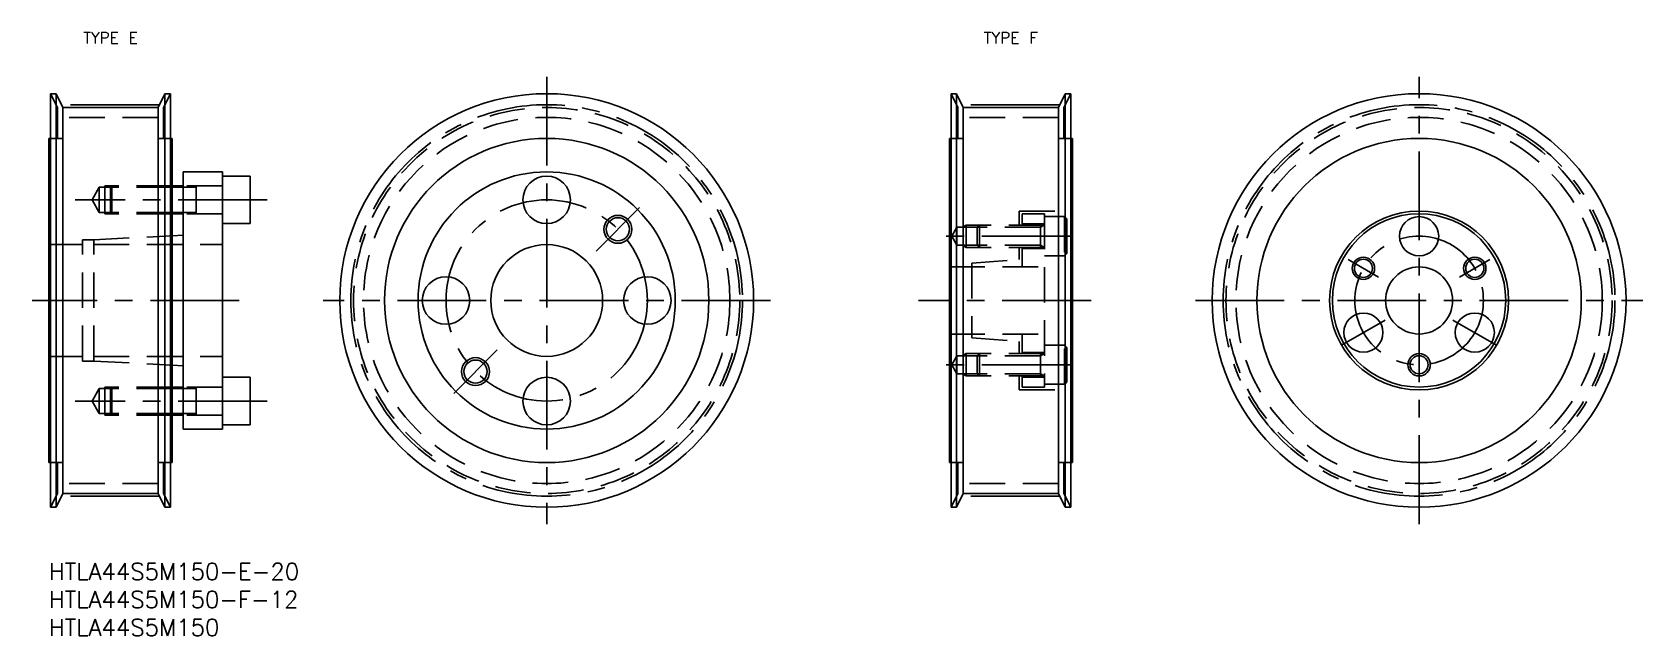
# Model space of a CAD drawing. Extents: x -3 to 285, y -13 to 95.
import ezdxf
from ezdxf.enums import TextEntityAlignment as Align

# ---------------------------------------------------------------- set-up
doc = ezdxf.new("R2010")
doc.units = 0
doc.header["$LTSCALE"] = 0.5
doc.linetypes.add('CENTER', pattern=[50.8, 31.75, -6.35, 6.35, -6.35])
doc.linetypes.add('DASHED', pattern=[19.05, 12.7, -6.35])
for name, color, linetype in [('MSM_CENTER', 1, 'CENTER'), ('MSM_CONTINUOUS', 7, 'CONTINUOUS'), ('MSM_DASHED', 4, 'DASHED'), ('MSM_NARROW', 5, 'CONTINUOUS'), ('MSM_PART_NUMBER', 7, 'CONTINUOUS')]:
    doc.layers.add(name, color=color, linetype=linetype)
doc.styles.add('MISUMI', font='txt.shx')
doc.styles.get("Standard").update_dxf_attribs({"font": 'txt.shx', "height": 3, "bigfont": 'bigfont.shx'})

# ---------------------------------------------------------------- blocks, each defined once
blk = doc.blocks.new('*U2')
at = {"layer": 'MSM_PART_NUMBER'}
blk.add_text('HTLA44S5M150-E-20', height=3, dxfattribs=at).set_placement((0, -3))
blk = doc.blocks.new('*U4')
at = {"layer": 'MSM_PART_NUMBER'}
blk.add_text('HTLA44S5M150-F-12', height=3, dxfattribs=at).set_placement((0, -8))
blk = doc.blocks.new('*U5')
at = {"layer": 'MSM_PART_NUMBER'}
blk.add_text('HTLA44S5M150', height=3, dxfattribs=at).set_placement((0, -13))

msp = doc.modelspace()

# ---------------------------------------------------------------- linework, layer by layer
at = {"layer": 'MSM_CENTER'}
for p, q in [((89, 87), (89, 7)), ((245, 7), (245, 87)), ((19.73, 82.01), (2.27, 82.01)), ((180.73, 82.01), (163.27, 82.01)), ((39, 65), (4.7, 65)), ((97.84, 55.84), (105.62, 63.62)), ((182.68, 58.5), (159.55, 58.5)), ((237.75, 51.19), (232.33, 54.31)), ((252.25, 51.19), (257.67, 54.31)), ((34, 47), (-3, 47)), ((129, 47), (49, 47)), ((186.34, 47), (155.51, 47)), ((205, 47), (285, 47)), ((231.14, 39), (238.94, 43.5)), ((258.86, 39), (251.06, 43.5)), ((72.38, 30.38), (80.16, 38.16)), ((182.68, 35.5), (159.55, 35.5)), ((39, 29), (4.7, 29)), ((19.73, 11.98), (2.27, 11.98)), ((180.73, 11.98), (163.27, 11.98))]:
    msp.add_line(p, q, dxfattribs=at)
for centre, radius in [((89, 47), 35.02), ((245, 47), 35.02), ((89, 47), 18), ((245, 47), 11.5)]:
    msp.add_circle(centre, radius, dxfattribs=at)
at = {"layer": 'MSM_CONTINUOUS'}
for p, q in [((0.3, 10), (0.3, 84)), ((1.3, 84), (0.3, 84)), ((1.3, 84), (1.3, 10)), ((2.5, 81.54), (1.3, 84)), ((19.5, 81.54), (20.7, 84)), ((20.7, 84), (20.7, 10)), ((20.7, 84), (21.7, 84)), ((21.7, 10), (21.7, 84)), ((161.3, 10), (161.3, 84)), ((162.3, 84), (161.3, 84)), ((162.3, 84), (162.3, 10)), ((163.5, 81.54), (162.3, 84)), ((180.5, 81.54), (181.7, 84)), ((181.7, 84), (181.7, 10)), ((181.7, 84), (182.7, 84)), ((182.7, 10), (182.7, 84)), ((2.5, 12.47), (2.5, 81.54)), ((19.5, 81.54), (2.5, 81.54)), ((19.5, 12.47), (19.5, 81.54)), ((163.5, 12.47), (163.5, 81.54)), ((180.5, 81.54), (163.5, 81.54)), ((180.5, 12.47), (180.5, 81.54)), ((0, 76), (0, 18)), ((0.3, 76), (0, 76)), ((21.7, 76), (22, 76)), ((22, 76), (22, 18)), ((161, 76), (161, 18)), ((161.3, 76), (161, 76)), ((182.7, 76), (183, 76)), ((183, 76), (183, 18)), ((24, 70), (31, 70)), ((24, 24), (24, 70)), ((31, 24), (31, 70)), ((31, 69.25), (36, 69.25)), ((36, 60.75), (36, 69.25)), ((24, 67.25), (22, 67.25)), ((24, 62.75), (22, 62.75)), ((31, 60.75), (36, 60.75)), ((24, 58.7), (22, 58.59)), ((24, 35.3), (22, 35.41)), ((31, 33.25), (36, 33.25)), ((36, 24.75), (36, 33.25)), ((24, 31.25), (22, 31.25)), ((24, 26.75), (22, 26.75)), ((24, 24), (31, 24)), ((31, 24.75), (36, 24.75)), ((0.3, 18), (0, 18)), ((21.7, 18), (22, 18)), ((161.3, 18), (161, 18)), ((182.7, 18), (183, 18)), ((2.5, 12.47), (1.3, 10)), ((19.5, 12.47), (2.5, 12.47)), ((19.5, 12.47), (20.7, 10)), ((163.5, 12.47), (162.3, 10)), ((180.5, 12.47), (163.5, 12.47)), ((180.5, 12.47), (181.7, 10)), ((1.3, 10), (0.3, 10)), ((20.7, 10), (21.7, 10)), ((162.3, 10), (161.3, 10)), ((181.7, 10), (182.7, 10))]:
    msp.add_line(p, q, dxfattribs=at)
for centre, radius in [((89, 47), 37), ((245, 47), 37), ((89, 47), 29), ((245, 47), 29), ((89, 47), 23), ((89, 65), 4.25), ((101.73, 59.73), 2.07), ((245, 47), 16), ((245, 47), 15.5), ((245, 58.5), 3.5), ((89, 47), 10), ((235.04, 52.75), 1.62), ((245, 47), 6), ((254.96, 52.75), 1.62), ((71, 47), 4.25), ((107, 47), 4.25), ((235.04, 41.25), 3.5), ((254.96, 41.25), 3.5), ((76.27, 34.27), 2.07), ((245, 35.5), 1.62), ((89, 29), 4.25)]:
    msp.add_circle(centre, radius, dxfattribs=at)
at = {"layer": 'MSM_DASHED'}
for p, q in [((1.5, 81.54), (0.3, 84)), ((20.5, 81.54), (21.7, 84)), ((162.5, 81.54), (161.3, 84)), ((181.5, 81.54), (182.7, 84)), ((1.5, 81.54), (1.5, 76)), ((20.5, 81.54), (20.5, 76)), ((162.5, 81.54), (162.5, 76)), ((181.5, 81.54), (181.5, 76)), ((19.5, 79.76), (2.5, 79.76)), ((180.5, 79.76), (163.5, 79.76)), ((2.5, 76), (0.3, 76)), ((19.5, 76), (21.7, 76)), ((163.5, 76), (161.3, 76)), ((180.5, 76), (182.7, 76)), ((9, 67.25), (7.7, 65)), ((9, 67.25), (9, 62.75)), ((22, 67.25), (9, 67.25)), ((10, 62.5), (10, 67.5)), ((22, 67.5), (10, 67.5)), ((11.25, 67.5), (11, 67.25)), ((11, 62.75), (11, 67.25)), ((11.25, 62.5), (11.25, 67.5)), ((31, 67.5), (24, 67.5)), ((24, 67.25), (26.33, 67.25)), ((26.33, 62.5), (26.33, 67.5)), ((9, 62.75), (7.7, 65)), ((22, 62.75), (9, 62.75)), ((22, 62.5), (10, 62.5)), ((11.25, 62.5), (11, 62.75)), ((24, 62.75), (26.33, 62.75)), ((31, 62.5), (24, 62.5)), ((164, 60.5), (163.34, 60.12)), ((164, 56.5), (164, 60.5)), ((178, 60.5), (164, 60.5)), ((166, 60.12), (166.38, 60.5)), ((166.38, 60.5), (166.38, 56.5)), ((173.5, 63), (183, 63)), ((173.5, 60.5), (173.5, 63)), ((178, 62.5), (174, 62.5)), ((174, 62.5), (174, 60.5)), ((178, 60.7), (174, 60.7)), ((177.3, 60.5), (177.3, 56.5)), ((177.3, 60.12), (177.96, 60.5)), ((178, 62.5), (178, 31.5)), ((181.6, 62), (178, 62)), ((181.6, 62), (181.6, 55)), ((181.6, 62), (182, 61.6)), ((182, 61.6), (182, 55.4)), ((6, 36.15), (6, 57.85)), ((6, 57.85), (8, 57.85)), ((8, 57.85), (22, 58.59)), ((8, 36.15), (8, 57.85)), ((162.36, 60.12), (161.42, 58.5)), ((162.36, 56.88), (161.42, 58.5)), ((162.36, 60.12), (162.36, 56.88)), ((177.3, 60.12), (162.36, 60.12)), ((166, 60.12), (166, 56.88)), ((0, 57), (6, 57)), ((8, 57), (31, 57)), ((177.3, 56.88), (162.36, 56.88)), ((164, 56.5), (163.34, 56.88)), ((178, 56.5), (164, 56.5)), ((166.38, 56.5), (166, 56.88)), ((173.5, 54.34), (173.5, 56.5)), ((174, 56.5), (174, 53)), ((178, 56.3), (174, 56.3)), ((177.3, 56.88), (177.96, 56.5)), ((181.6, 55), (178, 55)), ((181.6, 55), (182, 55.4)), ((161, 53), (178, 53)), ((165, 53.69), (174, 54.38)), ((165, 53.69), (165, 40.31)), ((161, 41), (178, 41)), ((174, 41), (174, 37.5)), ((164, 37.5), (163.34, 37.12)), ((164, 33.5), (164, 37.5)), ((178, 37.5), (164, 37.5)), ((165, 40.31), (174, 39.62)), ((166.38, 37.5), (166, 37.12)), ((166.38, 33.5), (166.38, 37.5)), ((173.5, 39.66), (173.5, 37.5)), ((178, 37.7), (174, 37.7)), ((177.3, 33.5), (177.3, 37.5)), ((177.3, 37.12), (177.96, 37.5)), ((181.6, 39), (178, 39)), ((181.6, 32), (181.6, 39)), ((181.6, 39), (182, 38.6)), ((182, 32.4), (182, 38.6)), ((0, 37), (6, 37)), ((6, 36.15), (8, 36.15)), ((8, 37), (31, 37)), ((8, 36.15), (22, 35.41)), ((162.36, 37.12), (161.42, 35.5)), ((162.36, 33.88), (161.42, 35.5)), ((162.36, 33.88), (162.36, 37.12)), ((177.3, 37.12), (162.36, 37.12)), ((166, 33.88), (166, 37.12)), ((177.3, 33.88), (162.36, 33.88)), ((164, 33.5), (163.34, 33.88)), ((178, 33.5), (164, 33.5)), ((166, 33.88), (166.38, 33.5)), ((173.5, 33.5), (173.5, 31)), ((174, 33.5), (174, 31.5)), ((178, 33.3), (174, 33.3)), ((177.3, 33.88), (177.96, 33.5)), ((181.6, 32), (178, 32)), ((181.6, 32), (182, 32.4)), ((9, 31.25), (7.7, 29)), ((9, 26.75), (7.7, 29)), ((9, 26.75), (9, 31.25)), ((22, 31.25), (9, 31.25)), ((10, 26.5), (10, 31.5)), ((22, 31.5), (10, 31.5)), ((11.25, 31.5), (11, 31.25)), ((11, 26.75), (11, 31.25)), ((11.25, 26.5), (11.25, 31.5)), ((31, 31.5), (24, 31.5)), ((24, 31.25), (26.33, 31.25)), ((26.33, 26.5), (26.33, 31.5)), ((173.5, 31), (183, 31)), ((178, 31.5), (174, 31.5)), ((22, 26.75), (9, 26.75)), ((22, 26.5), (10, 26.5)), ((11.25, 26.5), (11, 26.75)), ((24, 26.75), (26.33, 26.75)), ((31, 26.5), (24, 26.5)), ((2.5, 18), (0.3, 18)), ((1.5, 12.47), (1.5, 18)), ((19.5, 18), (21.7, 18)), ((20.5, 12.47), (20.5, 18)), ((163.5, 18), (161.3, 18)), ((162.5, 12.47), (162.5, 18)), ((180.5, 18), (182.7, 18)), ((181.5, 12.47), (181.5, 18)), ((1.5, 12.47), (0.3, 10)), ((19.5, 14.24), (2.5, 14.24)), ((20.5, 12.47), (21.7, 10)), ((162.5, 12.47), (161.3, 10)), ((180.5, 14.24), (163.5, 14.24)), ((181.5, 12.47), (182.7, 10))]:
    msp.add_line(p, q, dxfattribs=at)
for centre, radius in [((89, 47), 34.53), ((245, 47), 34.53), ((89, 47), 32.76), ((245, 47), 32.76)]:
    msp.add_circle(centre, radius, dxfattribs=at)
at = {"layer": 'MSM_NARROW'}
for p, q in [((24, 67.5), (22, 67.5)), ((24, 62.5), (22, 62.5)), ((24, 31.5), (22, 31.5)), ((24, 26.5), (22, 26.5))]:
    msp.add_line(p, q, dxfattribs=at)
for centre, radius in [((101.73, 59.73), 2.5), ((235.04, 52.75), 2), ((254.96, 52.75), 2), ((245, 35.5), 2), ((76.27, 34.27), 2.5)]:
    msp.add_circle(centre, radius, dxfattribs=at)

# ---------------------------------------------------------------- block references
at = {"layer": 'MSM_CONTINUOUS'}
for name in ['*U2', '*U4', '*U5']:
    msp.add_blockref(name, (0, 0), dxfattribs=at)

# ---------------------------------------------------------------- texts
at = {"layer": 'MSM_PART_NUMBER', "style": 'MISUMI'}
for s, p in [('TYPE E', (11, 94)), ('TYPE F', (172, 94))]:
    msp.add_text(s, height=2, dxfattribs=at).set_placement(p, align=Align.MIDDLE_CENTER)

doc.saveas('drawing.dxf')
